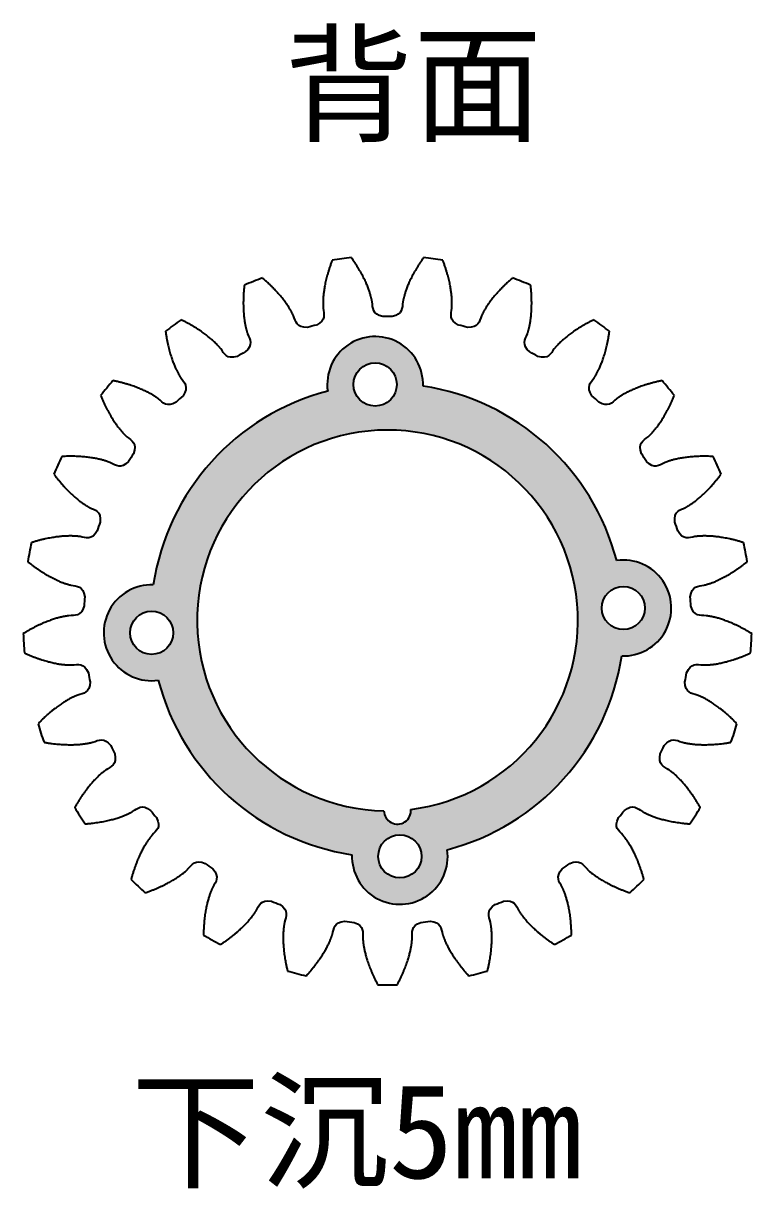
# Model space of a CAD drawing. Header units: millimetres. Extents: x -27 to 99, y -45 to 44.
# Drawn here: x 45.4 to 99.3, y -42.1 to 44.2 of the extents above; entities that cross this region are included whole.
import ezdxf

# ---------------------------------------------------------------- set-up
doc = ezdxf.new("R2010")
doc.units = ezdxf.units.MM

msp = doc.modelspace()

# ---------------------------------------------------------------- hatches: boundary and pattern name
h = msp.add_hatch(color=5)
h.dxf.hatch_style = 1
h.paths.add_polyline_path([(74.984, 17.352, 1.091493), (67.921, 16.981, 0.299776), (55, 2.632, 1.091493), (55.371, -4.431, 0.299776), (69.72, -17.352, 1.091493), (76.783, -16.981, 0.299776), (89.704, -2.632, 1.091493), (89.333, 4.431, 0.299776)])
h.paths.add_polyline_path([(74.086, -13.993, -1.036113), (72.09, -14.098, -28.182264)], flags=16)
h.paths.add_polyline_path([(91.428, 0.916, -1), (88.228, 0.916, -1)], flags=16)
h.paths.add_polyline_path([(69.836, 17.476, -1), (73.036, 17.476, -1)], flags=16)
h.paths.add_polyline_path([(74.868, -17.476, -1), (71.668, -17.476, -1)], flags=16)
h.paths.add_polyline_path([(56.476, -0.916, -1), (53.276, -0.916, -1)], flags=16)

# ---------------------------------------------------------------- linework, layer by layer
at = {"color": 7, "linetype": 'Continuous', "lineweight": 25}
for centre in [(71.436, 17.476), (89.828, 0.916), (54.876, -0.916), (73.268, -17.476)]:
    msp.add_circle(centre, 1.6, dxfattribs=at)
for centre, radius, start, end in [((72.352, 0), 27, 95.67486, 98.72514), ((72.352, 0), 27, 81.27486, 84.32514), ((72.352, 0), 27, 110.07486, 113.12514), ((72.352, 0), 27, 66.87486, 69.92514), ((72.352, 0), 22.5, 89.12368, 90.87632), ((72.352, 0), 27, 124.47486, 127.52514), ((72.352, 0), 22.5, 103.52368, 105.27632), ((72.352, 0), 22.5, 74.72368, 76.47632), ((72.352, 0), 27, 52.47486, 55.52514), ((71.436, 17.476), 3.55, 357.99033, 188.00967), ((72.352, 0), 22.5, 117.92368, 119.67632), ((72.352, 0), 22.5, 60.32368, 62.07632), ((72.352, 0), 27, 138.87486, 141.92514), ((72.352, 0), 17.55, 14.62507, 81.37493), ((72.352, 0), 27, 38.07486, 41.12514), ((72.352, 0), 17.55, 104.62507, 171.37493), ((72.352, 0), 22.5, 132.32368, 134.07632), ((72.352, 0), 22.5, 45.92368, 47.67632), ((72.352, 0), 14.1, 277.06438, 268.93562), ((72.352, 0), 27, 153.27486, 156.32514), ((72.352, 0), 22.5, 146.72368, 148.47632), ((72.352, 0), 22.5, 31.52368, 33.27632), ((72.352, 0), 27, 23.67486, 26.72514), ((72.352, 0), 22.5, 161.12368, 162.87632), ((72.352, 0), 22.5, 17.12368, 18.87632), ((72.352, 0), 27, 167.67486, 170.72514), ((72.352, 0), 27, 9.27486, 12.32514), ((89.828, 0.916), 3.55, 267.99033, 98.00967), ((54.876, -0.916), 3.55, 87.99033, 278.00967), ((72.352, 0), 22.5, 175.52368, 177.27632), ((72.352, 0), 22.5, 2.72368, 4.47632), ((72.352, 0), 27, 182.07486, 185.12514), ((72.352, 0), 27, 354.87486, 357.92514), ((72.352, 0), 17.55, 284.62507, 351.37493), ((72.352, 0), 22.5, 189.92368, 191.67632), ((72.352, 0), 22.5, 348.32368, 350.07632), ((72.352, 0), 17.55, 194.62507, 261.37493), ((72.352, 0), 27, 196.47486, 199.52514), ((72.352, 0), 27, 340.47486, 343.52514), ((72.352, 0), 22.5, 204.32368, 206.07632), ((72.352, 0), 22.5, 333.92368, 335.67632), ((72.352, 0), 27, 210.87486, 213.92514), ((72.352, 0), 22.5, 218.72368, 220.47632), ((73.09, -14.081), 1, 180.96781, 5.03219), ((72.352, 0), 22.5, 319.52368, 321.27632), ((72.352, 0), 27, 326.07486, 329.12514), ((73.268, -17.476), 3.55, 177.99033, 8.00967), ((72.352, 0), 22.5, 233.12368, 234.87632), ((72.352, 0), 22.5, 305.12368, 306.87632), ((72.352, 0), 27, 225.27486, 228.32514), ((72.352, 0), 27, 311.67486, 314.72514), ((72.352, 0), 22.5, 247.52368, 249.27632), ((72.352, 0), 22.5, 290.72368, 292.47632), ((72.352, 0), 22.5, 261.92368, 263.67632), ((72.352, 0), 22.5, 276.32368, 278.07632), ((72.352, 0), 27, 239.67486, 242.72514), ((72.352, 0), 27, 297.27486, 300.32514), ((72.352, 0), 27, 254.07486, 257.12514), ((72.352, 0), 27, 282.87486, 285.92514), ((72.352, 0), 27, 268.47486, 271.52514)]:
    msp.add_arc(centre, radius, start, end, dxfattribs=at)
for points, knots in [([(72.008, 22.497), (71.205, 22.67), (71.281, 23.155), (71.204, 23.636), (71.193, 23.696), (71.179, 23.765), (71.162, 23.843), (71.14, 23.93), (71.115, 24.025), (71.086, 24.129), (71.051, 24.242), (71.011, 24.362), (70.966, 24.491), (70.915, 24.627), (70.858, 24.771), (70.794, 24.923), (70.723, 25.082), (70.646, 25.248), (70.56, 25.42), (70.467, 25.6), (70.366, 25.785), (70.257, 25.977), (70.139, 26.175), (70.012, 26.378), (69.876, 26.587), (69.765, 26.75), (69.699, 26.844), (69.682, 26.868)], [0, 0, 0, 0, 0.1307412, 0.1357448, 0.1416581, 0.1484812, 0.156214, 0.1648565, 0.1744088, 0.1848709, 0.1962427, 0.2085242, 0.2217154, 0.2358164, 0.2508272, 0.2667477, 0.2835779, 0.3013179, 0.3199676, 0.3395271, 0.3599963, 0.3813752, 0.4036639, 0.4268623, 0.4509705, 0.4759884, 0.4843104, 0.4843104, 0.4843104, 0.4843104]), ([(75.022, 26.868), (75.005, 26.844), (74.939, 26.75), (74.828, 26.587), (74.692, 26.378), (74.565, 26.175), (74.447, 25.977), (74.338, 25.785), (74.237, 25.6), (74.144, 25.42), (74.058, 25.248), (73.981, 25.082), (73.91, 24.923), (73.846, 24.771), (73.789, 24.627), (73.738, 24.491), (73.693, 24.362), (73.653, 24.242), (73.618, 24.129), (73.589, 24.025), (73.564, 23.93), (73.542, 23.843), (73.525, 23.765), (73.511, 23.696), (73.5, 23.636), (73.423, 23.155), (73.499, 22.67), (72.696, 22.497)], [0.5156896, 0.5156896, 0.5156896, 0.5156896, 0.5240116, 0.5490295, 0.5731377, 0.5963361, 0.6186248, 0.6400037, 0.6604729, 0.6800324, 0.6986821, 0.7164221, 0.7332523, 0.7491728, 0.7641836, 0.7782846, 0.7914758, 0.8037573, 0.8151291, 0.8255912, 0.8351435, 0.843786, 0.8515188, 0.8583419, 0.8642552, 0.8692588, 1, 1, 1, 1]), ([(68.256, 26.688), (68.246, 26.661), (68.206, 26.553), (68.138, 26.367), (68.058, 26.131), (67.986, 25.903), (67.921, 25.682), (67.863, 25.469), (67.811, 25.264), (67.766, 25.067), (67.726, 24.879), (67.692, 24.699), (67.663, 24.527), (67.639, 24.365), (67.619, 24.211), (67.604, 24.066), (67.592, 23.93), (67.583, 23.804), (67.578, 23.686), (67.575, 23.578), (67.574, 23.48), (67.575, 23.39), (67.578, 23.31), (67.582, 23.24), (67.586, 23.179), (67.631, 22.693), (67.825, 22.243), (67.09, 21.876)], [0.5156896, 0.5156896, 0.5156896, 0.5156896, 0.5240116, 0.5490295, 0.5731377, 0.5963361, 0.6186248, 0.6400037, 0.6604729, 0.6800324, 0.6986821, 0.7164221, 0.7332523, 0.7491728, 0.7641836, 0.7782846, 0.7914758, 0.8037573, 0.8151291, 0.8255912, 0.8351435, 0.843786, 0.8515188, 0.8583419, 0.8642552, 0.8692588, 1, 1, 1, 1]), ([(77.614, 21.876), (76.879, 22.243), (77.073, 22.693), (77.118, 23.179), (77.122, 23.24), (77.126, 23.31), (77.129, 23.39), (77.13, 23.48), (77.129, 23.578), (77.126, 23.686), (77.121, 23.804), (77.112, 23.93), (77.1, 24.066), (77.085, 24.211), (77.065, 24.365), (77.041, 24.527), (77.012, 24.699), (76.978, 24.879), (76.938, 25.067), (76.893, 25.264), (76.841, 25.469), (76.783, 25.682), (76.718, 25.903), (76.646, 26.131), (76.566, 26.367), (76.498, 26.553), (76.458, 26.661), (76.448, 26.688)], [0, 0, 0, 0, 0.1307412, 0.1357448, 0.1416581, 0.1484812, 0.156214, 0.1648565, 0.1744088, 0.1848709, 0.1962427, 0.2085242, 0.2217154, 0.2358164, 0.2508272, 0.2667477, 0.2835779, 0.3013179, 0.3199676, 0.3395271, 0.3599963, 0.3813752, 0.4036639, 0.4268623, 0.4509705, 0.4759884, 0.4843104, 0.4843104, 0.4843104, 0.4843104]), ([(66.424, 21.705), (65.604, 21.673), (65.556, 22.161), (65.362, 22.608), (65.336, 22.663), (65.306, 22.727), (65.269, 22.798), (65.227, 22.877), (65.179, 22.963), (65.125, 23.056), (65.063, 23.156), (64.995, 23.263), (64.919, 23.377), (64.836, 23.496), (64.744, 23.621), (64.645, 23.752), (64.537, 23.889), (64.42, 24.03), (64.295, 24.176), (64.16, 24.327), (64.016, 24.482), (63.862, 24.64), (63.699, 24.802), (63.526, 24.968), (63.342, 25.136), (63.193, 25.266), (63.106, 25.341), (63.084, 25.36)], [0, 0, 0, 0, 0.1307412, 0.1357448, 0.1416581, 0.1484812, 0.156214, 0.1648565, 0.1744088, 0.1848709, 0.1962427, 0.2085242, 0.2217154, 0.2358164, 0.2508272, 0.2667477, 0.2835779, 0.3013179, 0.3199676, 0.3395271, 0.3599963, 0.3813752, 0.4036639, 0.4268623, 0.4509705, 0.4759884, 0.4843104, 0.4843104, 0.4843104, 0.4843104]), ([(81.62, 25.36), (81.598, 25.341), (81.511, 25.266), (81.362, 25.136), (81.178, 24.968), (81.005, 24.802), (80.842, 24.64), (80.688, 24.482), (80.544, 24.327), (80.409, 24.176), (80.284, 24.03), (80.167, 23.889), (80.059, 23.752), (79.96, 23.621), (79.868, 23.496), (79.785, 23.377), (79.709, 23.263), (79.641, 23.156), (79.579, 23.056), (79.525, 22.963), (79.477, 22.877), (79.435, 22.798), (79.398, 22.727), (79.368, 22.663), (79.342, 22.608), (79.148, 22.161), (79.101, 21.673), (78.28, 21.705)], [0.5156896, 0.5156896, 0.5156896, 0.5156896, 0.5240116, 0.5490295, 0.5731377, 0.5963361, 0.6186248, 0.6400037, 0.6604729, 0.6800324, 0.6986821, 0.7164221, 0.7332523, 0.7491728, 0.7641836, 0.7782846, 0.7914758, 0.8037573, 0.8151291, 0.8255912, 0.8351435, 0.843786, 0.8515188, 0.8583419, 0.8642552, 0.8692588, 1, 1, 1, 1]), ([(61.748, 24.831), (61.745, 24.802), (61.732, 24.688), (61.714, 24.491), (61.695, 24.243), (61.681, 24.003), (61.673, 23.773), (61.67, 23.553), (61.671, 23.341), (61.676, 23.139), (61.684, 22.947), (61.696, 22.764), (61.711, 22.591), (61.728, 22.427), (61.747, 22.273), (61.768, 22.129), (61.79, 21.995), (61.814, 21.87), (61.837, 21.755), (61.861, 21.649), (61.885, 21.554), (61.909, 21.468), (61.931, 21.391), (61.952, 21.324), (61.972, 21.266), (62.136, 20.806), (62.435, 20.418), (61.815, 19.88)], [0.5156896, 0.5156896, 0.5156896, 0.5156896, 0.5240116, 0.5490295, 0.5731377, 0.5963361, 0.6186248, 0.6400037, 0.6604729, 0.6800324, 0.6986821, 0.7164221, 0.7332523, 0.7491728, 0.7641836, 0.7782846, 0.7914758, 0.8037573, 0.8151291, 0.8255912, 0.8351435, 0.843786, 0.8515188, 0.8583419, 0.8642552, 0.8692588, 1, 1, 1, 1]), ([(82.889, 19.88), (82.269, 20.418), (82.568, 20.806), (82.732, 21.266), (82.752, 21.324), (82.773, 21.391), (82.795, 21.468), (82.819, 21.554), (82.843, 21.649), (82.867, 21.755), (82.89, 21.87), (82.914, 21.995), (82.936, 22.129), (82.957, 22.273), (82.976, 22.427), (82.993, 22.591), (83.008, 22.764), (83.02, 22.947), (83.028, 23.139), (83.033, 23.341), (83.034, 23.553), (83.031, 23.773), (83.023, 24.003), (83.009, 24.243), (82.991, 24.491), (82.972, 24.688), (82.959, 24.802), (82.956, 24.831)], [0, 0, 0, 0, 0.1307412, 0.1357448, 0.1416581, 0.1484812, 0.156214, 0.1648565, 0.1744088, 0.1848709, 0.1962427, 0.2085242, 0.2217154, 0.2358164, 0.2508272, 0.2667477, 0.2835779, 0.3013179, 0.3199676, 0.3395271, 0.3599963, 0.3813752, 0.4036639, 0.4268623, 0.4509705, 0.4759884, 0.4843104, 0.4843104, 0.4843104, 0.4843104]), ([(61.212, 19.549), (60.426, 19.314), (60.259, 19.774), (59.959, 20.159), (59.92, 20.207), (59.875, 20.261), (59.822, 20.321), (59.762, 20.386), (59.694, 20.458), (59.618, 20.535), (59.533, 20.616), (59.441, 20.703), (59.339, 20.794), (59.229, 20.889), (59.109, 20.987), (58.98, 21.089), (58.842, 21.195), (58.694, 21.303), (58.536, 21.413), (58.368, 21.525), (58.19, 21.639), (58.001, 21.755), (57.803, 21.871), (57.594, 21.988), (57.374, 22.105), (57.198, 22.195), (57.095, 22.246), (57.069, 22.258)], [0, 0, 0, 0, 0.1307412, 0.1357448, 0.1416581, 0.1484812, 0.156214, 0.1648565, 0.1744088, 0.1848709, 0.1962427, 0.2085242, 0.2217154, 0.2358164, 0.2508272, 0.2667477, 0.2835779, 0.3013179, 0.3199676, 0.3395271, 0.3599963, 0.3813752, 0.4036639, 0.4268623, 0.4509705, 0.4759884, 0.4843104, 0.4843104, 0.4843104, 0.4843104]), ([(87.635, 22.258), (87.609, 22.246), (87.506, 22.195), (87.33, 22.105), (87.11, 21.988), (86.901, 21.871), (86.703, 21.755), (86.514, 21.639), (86.336, 21.525), (86.168, 21.413), (86.01, 21.303), (85.862, 21.195), (85.724, 21.089), (85.595, 20.987), (85.475, 20.889), (85.365, 20.794), (85.263, 20.703), (85.171, 20.616), (85.086, 20.535), (85.01, 20.458), (84.942, 20.386), (84.882, 20.321), (84.829, 20.261), (84.784, 20.207), (84.745, 20.159), (84.445, 19.774), (84.278, 19.314), (83.492, 19.549)], [0.5156896, 0.5156896, 0.5156896, 0.5156896, 0.5240116, 0.5490295, 0.5731377, 0.5963361, 0.6186248, 0.6400037, 0.6604729, 0.6800324, 0.6986821, 0.7164221, 0.7332523, 0.7491728, 0.7641836, 0.7782846, 0.7914758, 0.8037573, 0.8151291, 0.8255912, 0.8351435, 0.843786, 0.8515188, 0.8583419, 0.8642552, 0.8692588, 1, 1, 1, 1]), ([(55.906, 21.413), (55.91, 21.385), (55.926, 21.271), (55.957, 21.076), (56.001, 20.831), (56.047, 20.596), (56.097, 20.371), (56.148, 20.156), (56.202, 19.951), (56.257, 19.757), (56.313, 19.573), (56.37, 19.399), (56.427, 19.234), (56.484, 19.08), (56.541, 18.936), (56.597, 18.802), (56.652, 18.677), (56.706, 18.562), (56.758, 18.456), (56.807, 18.36), (56.854, 18.274), (56.898, 18.196), (56.939, 18.127), (56.976, 18.067), (57.009, 18.016), (57.282, 17.612), (57.669, 17.311), (57.202, 16.635)], [0.5156896, 0.5156896, 0.5156896, 0.5156896, 0.5240116, 0.5490295, 0.5731377, 0.5963361, 0.6186248, 0.6400037, 0.6604729, 0.6800324, 0.6986821, 0.7164221, 0.7332523, 0.7491728, 0.7641836, 0.7782846, 0.7914758, 0.8037573, 0.8151291, 0.8255912, 0.8351435, 0.843786, 0.8515188, 0.8583419, 0.8642552, 0.8692588, 1, 1, 1, 1]), ([(87.502, 16.635), (87.035, 17.311), (87.422, 17.612), (87.695, 18.016), (87.728, 18.067), (87.765, 18.127), (87.806, 18.196), (87.85, 18.274), (87.897, 18.36), (87.946, 18.456), (87.998, 18.562), (88.052, 18.677), (88.107, 18.802), (88.163, 18.936), (88.22, 19.08), (88.277, 19.234), (88.334, 19.399), (88.391, 19.573), (88.447, 19.757), (88.502, 19.951), (88.556, 20.156), (88.607, 20.371), (88.657, 20.596), (88.703, 20.831), (88.747, 21.076), (88.778, 21.271), (88.794, 21.385), (88.798, 21.413)], [0, 0, 0, 0, 0.1307412, 0.1357448, 0.1416581, 0.1484812, 0.156214, 0.1648565, 0.1744088, 0.1848709, 0.1962427, 0.2085242, 0.2217154, 0.2358164, 0.2508272, 0.2667477, 0.2835779, 0.3013179, 0.3199676, 0.3395271, 0.3599963, 0.3813752, 0.4036639, 0.4268623, 0.4509705, 0.4759884, 0.4843104, 0.4843104, 0.4843104, 0.4843104]), ([(56.701, 16.164), (55.997, 15.741), (55.721, 16.146), (55.335, 16.444), (55.286, 16.48), (55.228, 16.521), (55.162, 16.566), (55.088, 16.615), (55.004, 16.667), (54.911, 16.723), (54.809, 16.781), (54.698, 16.841), (54.577, 16.904), (54.446, 16.969), (54.306, 17.034), (54.155, 17.101), (53.995, 17.169), (53.825, 17.237), (53.645, 17.304), (53.454, 17.371), (53.253, 17.437), (53.042, 17.502), (52.821, 17.566), (52.589, 17.627), (52.347, 17.686), (52.154, 17.729), (52.042, 17.752), (52.014, 17.758)], [0, 0, 0, 0, 0.1307412, 0.1357448, 0.1416581, 0.1484812, 0.156214, 0.1648565, 0.1744088, 0.1848709, 0.1962427, 0.2085242, 0.2217154, 0.2358164, 0.2508272, 0.2667477, 0.2835779, 0.3013179, 0.3199676, 0.3395271, 0.3599963, 0.3813752, 0.4036639, 0.4268623, 0.4509705, 0.4759884, 0.4843104, 0.4843104, 0.4843104, 0.4843104]), ([(92.69, 17.758), (92.662, 17.752), (92.55, 17.729), (92.357, 17.686), (92.115, 17.627), (91.883, 17.566), (91.662, 17.502), (91.451, 17.437), (91.25, 17.371), (91.059, 17.304), (90.879, 17.237), (90.709, 17.169), (90.549, 17.101), (90.398, 17.034), (90.258, 16.969), (90.127, 16.904), (90.006, 16.841), (89.895, 16.781), (89.793, 16.723), (89.7, 16.667), (89.616, 16.615), (89.542, 16.566), (89.476, 16.521), (89.418, 16.48), (89.369, 16.444), (88.983, 16.146), (88.707, 15.741), (88.003, 16.164)], [0.5156896, 0.5156896, 0.5156896, 0.5156896, 0.5240116, 0.5490295, 0.5731377, 0.5963361, 0.6186248, 0.6400037, 0.6604729, 0.6800324, 0.6986821, 0.7164221, 0.7332523, 0.7491728, 0.7641836, 0.7782846, 0.7914758, 0.8037573, 0.8151291, 0.8255912, 0.8351435, 0.843786, 0.8515188, 0.8583419, 0.8642552, 0.8692588, 1, 1, 1, 1]), ([(51.097, 16.651), (51.108, 16.624), (51.152, 16.518), (51.231, 16.337), (51.334, 16.11), (51.438, 15.894), (51.541, 15.688), (51.645, 15.493), (51.747, 15.308), (51.849, 15.134), (51.949, 14.969), (52.048, 14.815), (52.144, 14.67), (52.238, 14.535), (52.329, 14.409), (52.416, 14.293), (52.501, 14.186), (52.581, 14.088), (52.658, 13.998), (52.729, 13.918), (52.796, 13.845), (52.858, 13.781), (52.915, 13.725), (52.966, 13.676), (53.011, 13.634), (53.376, 13.311), (53.825, 13.115), (53.541, 12.345)], [0.5156896, 0.5156896, 0.5156896, 0.5156896, 0.5240116, 0.5490295, 0.5731377, 0.5963361, 0.6186248, 0.6400037, 0.6604729, 0.6800324, 0.6986821, 0.7164221, 0.7332523, 0.7491728, 0.7641836, 0.7782846, 0.7914758, 0.8037573, 0.8151291, 0.8255912, 0.8351435, 0.843786, 0.8515188, 0.8583419, 0.8642552, 0.8692588, 1, 1, 1, 1]), ([(91.163, 12.345), (90.879, 13.115), (91.328, 13.311), (91.693, 13.634), (91.738, 13.676), (91.789, 13.725), (91.846, 13.781), (91.908, 13.845), (91.975, 13.918), (92.046, 13.998), (92.123, 14.088), (92.203, 14.186), (92.288, 14.293), (92.375, 14.409), (92.466, 14.535), (92.56, 14.67), (92.656, 14.815), (92.755, 14.969), (92.855, 15.134), (92.957, 15.308), (93.059, 15.493), (93.163, 15.688), (93.266, 15.894), (93.37, 16.11), (93.473, 16.337), (93.552, 16.518), (93.596, 16.624), (93.607, 16.651)], [0, 0, 0, 0, 0.1307412, 0.1357448, 0.1416581, 0.1484812, 0.156214, 0.1648565, 0.1744088, 0.1848709, 0.1962427, 0.2085242, 0.2217154, 0.2358164, 0.2508272, 0.2667477, 0.2835779, 0.3013179, 0.3199676, 0.3395271, 0.3599963, 0.3813752, 0.4036639, 0.4268623, 0.4509705, 0.4759884, 0.4843104, 0.4843104, 0.4843104, 0.4843104]), ([(53.172, 11.764), (52.597, 11.179), (52.228, 11.503), (51.78, 11.695), (51.723, 11.718), (51.658, 11.744), (51.583, 11.771), (51.498, 11.799), (51.404, 11.829), (51.3, 11.86), (51.187, 11.891), (51.064, 11.922), (50.931, 11.953), (50.789, 11.983), (50.636, 12.011), (50.474, 12.039), (50.302, 12.064), (50.12, 12.088), (49.929, 12.108), (49.728, 12.126), (49.517, 12.14), (49.296, 12.15), (49.066, 12.157), (48.826, 12.158), (48.577, 12.155), (48.38, 12.149), (48.265, 12.144), (48.236, 12.142)], [0, 0, 0, 0, 0.1307412, 0.1357448, 0.1416581, 0.1484812, 0.156214, 0.1648565, 0.1744088, 0.1848709, 0.1962427, 0.2085242, 0.2217154, 0.2358164, 0.2508272, 0.2667477, 0.2835779, 0.3013179, 0.3199676, 0.3395271, 0.3599963, 0.3813752, 0.4036639, 0.4268623, 0.4509705, 0.4759884, 0.4843104, 0.4843104, 0.4843104, 0.4843104]), ([(96.468, 12.142), (96.439, 12.144), (96.324, 12.149), (96.127, 12.155), (95.878, 12.158), (95.638, 12.157), (95.408, 12.15), (95.187, 12.14), (94.976, 12.126), (94.775, 12.108), (94.584, 12.088), (94.402, 12.064), (94.23, 12.039), (94.068, 12.011), (93.915, 11.983), (93.773, 11.953), (93.64, 11.922), (93.517, 11.891), (93.404, 11.86), (93.3, 11.829), (93.206, 11.799), (93.121, 11.771), (93.046, 11.744), (92.981, 11.718), (92.924, 11.695), (92.476, 11.503), (92.107, 11.179), (91.532, 11.764)], [0.5156896, 0.5156896, 0.5156896, 0.5156896, 0.5240116, 0.5490295, 0.5731377, 0.5963361, 0.6186248, 0.6400037, 0.6604729, 0.6800324, 0.6986821, 0.7164221, 0.7332523, 0.7491728, 0.7641836, 0.7782846, 0.7914758, 0.8037573, 0.8151291, 0.8255912, 0.8351435, 0.843786, 0.8515188, 0.8583419, 0.8642552, 0.8692588, 1, 1, 1, 1]), ([(47.624, 10.842), (47.642, 10.819), (47.711, 10.727), (47.832, 10.571), (47.988, 10.377), (48.142, 10.193), (48.294, 10.02), (48.442, 9.857), (48.588, 9.703), (48.73, 9.559), (48.867, 9.425), (49.001, 9.3), (49.131, 9.183), (49.255, 9.076), (49.374, 8.977), (49.488, 8.886), (49.597, 8.803), (49.699, 8.728), (49.795, 8.661), (49.885, 8.601), (49.968, 8.547), (50.044, 8.5), (50.112, 8.46), (50.174, 8.425), (50.228, 8.396), (50.662, 8.174), (51.146, 8.096), (51.062, 7.279)], [0.5156896, 0.5156896, 0.5156896, 0.5156896, 0.5240116, 0.5490295, 0.5731377, 0.5963361, 0.6186248, 0.6400037, 0.6604729, 0.6800324, 0.6986821, 0.7164221, 0.7332523, 0.7491728, 0.7641836, 0.7782846, 0.7914758, 0.8037573, 0.8151291, 0.8255912, 0.8351435, 0.843786, 0.8515188, 0.8583419, 0.8642552, 0.8692588, 1, 1, 1, 1]), ([(93.642, 7.279), (93.558, 8.096), (94.042, 8.174), (94.476, 8.396), (94.53, 8.425), (94.592, 8.46), (94.66, 8.5), (94.736, 8.547), (94.819, 8.601), (94.909, 8.661), (95.005, 8.728), (95.107, 8.803), (95.216, 8.886), (95.33, 8.977), (95.449, 9.076), (95.573, 9.183), (95.703, 9.3), (95.837, 9.425), (95.975, 9.559), (96.116, 9.703), (96.262, 9.857), (96.41, 10.02), (96.562, 10.193), (96.716, 10.377), (96.872, 10.571), (96.993, 10.727), (97.062, 10.819), (97.08, 10.842)], [0, 0, 0, 0, 0.1307412, 0.1357448, 0.1416581, 0.1484812, 0.156214, 0.1648565, 0.1744088, 0.1848709, 0.1962427, 0.2085242, 0.2217154, 0.2358164, 0.2508272, 0.2667477, 0.2835779, 0.3013179, 0.3199676, 0.3395271, 0.3599963, 0.3813752, 0.4036639, 0.4268623, 0.4509705, 0.4759884, 0.4843104, 0.4843104, 0.4843104, 0.4843104]), ([(50.849, 6.625), (50.437, 5.915), (50, 6.137), (49.518, 6.212), (49.457, 6.22), (49.387, 6.228), (49.308, 6.236), (49.219, 6.243), (49.12, 6.248), (49.012, 6.252), (48.895, 6.254), (48.768, 6.253), (48.632, 6.25), (48.486, 6.243), (48.331, 6.234), (48.168, 6.22), (47.995, 6.202), (47.813, 6.179), (47.622, 6.151), (47.423, 6.118), (47.215, 6.08), (46.999, 6.035), (46.774, 5.984), (46.542, 5.926), (46.301, 5.861), (46.111, 5.805), (46.002, 5.772), (45.974, 5.763)], [0, 0, 0, 0, 0.1307412, 0.1357448, 0.1416581, 0.1484812, 0.156214, 0.1648565, 0.1744088, 0.1848709, 0.1962427, 0.2085242, 0.2217154, 0.2358164, 0.2508272, 0.2667477, 0.2835779, 0.3013179, 0.3199676, 0.3395271, 0.3599963, 0.3813752, 0.4036639, 0.4268623, 0.4509705, 0.4759884, 0.4843104, 0.4843104, 0.4843104, 0.4843104]), ([(98.73, 5.763), (98.702, 5.772), (98.593, 5.805), (98.403, 5.861), (98.162, 5.926), (97.93, 5.984), (97.705, 6.035), (97.489, 6.08), (97.281, 6.118), (97.082, 6.151), (96.891, 6.179), (96.709, 6.202), (96.536, 6.22), (96.373, 6.234), (96.218, 6.243), (96.072, 6.25), (95.936, 6.253), (95.809, 6.254), (95.692, 6.252), (95.584, 6.248), (95.485, 6.243), (95.396, 6.236), (95.317, 6.228), (95.247, 6.22), (95.186, 6.212), (94.704, 6.137), (94.267, 5.915), (93.855, 6.625)], [0.5156896, 0.5156896, 0.5156896, 0.5156896, 0.5240116, 0.5490295, 0.5731377, 0.5963361, 0.6186248, 0.6400037, 0.6604729, 0.6800324, 0.6986821, 0.7164221, 0.7332523, 0.7491728, 0.7641836, 0.7782846, 0.7914758, 0.8037573, 0.8151291, 0.8255912, 0.8351435, 0.843786, 0.8515188, 0.8583419, 0.8642552, 0.8692588, 1, 1, 1, 1]), ([(45.705, 4.352), (45.727, 4.334), (45.817, 4.262), (45.973, 4.141), (46.173, 3.992), (46.368, 3.852), (46.558, 3.722), (46.742, 3.601), (46.921, 3.488), (47.094, 3.384), (47.261, 3.288), (47.422, 3.2), (47.576, 3.12), (47.724, 3.047), (47.864, 2.981), (47.997, 2.921), (48.122, 2.868), (48.24, 2.821), (48.35, 2.779), (48.452, 2.743), (48.545, 2.712), (48.631, 2.685), (48.707, 2.663), (48.775, 2.645), (48.835, 2.63), (49.31, 2.523), (49.799, 2.568), (49.921, 1.756)], [0.5156896, 0.5156896, 0.5156896, 0.5156896, 0.5240116, 0.5490295, 0.5731377, 0.5963361, 0.6186248, 0.6400037, 0.6604729, 0.6800324, 0.6986821, 0.7164221, 0.7332523, 0.7491728, 0.7641836, 0.7782846, 0.7914758, 0.8037573, 0.8151291, 0.8255912, 0.8351435, 0.843786, 0.8515188, 0.8583419, 0.8642552, 0.8692588, 1, 1, 1, 1]), ([(94.783, 1.756), (94.905, 2.568), (95.394, 2.523), (95.869, 2.63), (95.929, 2.645), (95.997, 2.663), (96.073, 2.685), (96.159, 2.712), (96.252, 2.743), (96.354, 2.779), (96.464, 2.821), (96.582, 2.868), (96.707, 2.921), (96.84, 2.981), (96.98, 3.047), (97.128, 3.12), (97.282, 3.2), (97.443, 3.288), (97.61, 3.384), (97.783, 3.488), (97.962, 3.601), (98.146, 3.722), (98.336, 3.852), (98.531, 3.992), (98.731, 4.141), (98.887, 4.262), (98.977, 4.334), (98.999, 4.352)], [0, 0, 0, 0, 0.1307412, 0.1357448, 0.1416581, 0.1484812, 0.156214, 0.1648565, 0.1744088, 0.1848709, 0.1962427, 0.2085242, 0.2217154, 0.2358164, 0.2508272, 0.2667477, 0.2835779, 0.3013179, 0.3199676, 0.3395271, 0.3599963, 0.3813752, 0.4036639, 0.4268623, 0.4509705, 0.4759884, 0.4843104, 0.4843104, 0.4843104, 0.4843104]), ([(49.877, 1.069), (49.655, 0.279), (49.176, 0.385), (48.69, 0.338), (48.63, 0.331), (48.56, 0.321), (48.481, 0.309), (48.393, 0.293), (48.296, 0.274), (48.191, 0.251), (48.077, 0.224), (47.954, 0.192), (47.823, 0.155), (47.683, 0.112), (47.536, 0.064), (47.381, 0.01), (47.218, -0.051), (47.047, -0.118), (46.869, -0.192), (46.684, -0.273), (46.493, -0.363), (46.294, -0.46), (46.09, -0.565), (45.879, -0.679), (45.662, -0.802), (45.492, -0.903), (45.394, -0.963), (45.37, -0.978)], [0, 0, 0, 0, 0.1307412, 0.1357448, 0.1416581, 0.1484812, 0.156214, 0.1648565, 0.1744088, 0.1848709, 0.1962427, 0.2085242, 0.2217154, 0.2358164, 0.2508272, 0.2667477, 0.2835779, 0.3013179, 0.3199676, 0.3395271, 0.3599963, 0.3813752, 0.4036639, 0.4268623, 0.4509705, 0.4759884, 0.4843104, 0.4843104, 0.4843104, 0.4843104]), ([(99.334, -0.978), (99.31, -0.963), (99.212, -0.903), (99.042, -0.802), (98.825, -0.679), (98.614, -0.565), (98.41, -0.46), (98.211, -0.363), (98.02, -0.273), (97.835, -0.192), (97.657, -0.118), (97.486, -0.051), (97.323, 0.01), (97.168, 0.064), (97.021, 0.112), (96.881, 0.155), (96.75, 0.192), (96.627, 0.224), (96.513, 0.251), (96.408, 0.274), (96.311, 0.293), (96.223, 0.309), (96.144, 0.321), (96.074, 0.331), (96.014, 0.338), (95.528, 0.385), (95.049, 0.279), (94.827, 1.069)], [0.5156896, 0.5156896, 0.5156896, 0.5156896, 0.5240116, 0.5490295, 0.5731377, 0.5963361, 0.6186248, 0.6400037, 0.6604729, 0.6800324, 0.6986821, 0.7164221, 0.7332523, 0.7491728, 0.7641836, 0.7782846, 0.7914758, 0.8037573, 0.8151291, 0.8255912, 0.8351435, 0.843786, 0.8515188, 0.8583419, 0.8642552, 0.8692588, 1, 1, 1, 1]), ([(45.46, -2.412), (45.486, -2.424), (45.591, -2.471), (45.772, -2.55), (46.003, -2.644), (46.226, -2.731), (46.442, -2.81), (46.651, -2.881), (46.853, -2.946), (47.046, -3.003), (47.232, -3.055), (47.409, -3.1), (47.579, -3.14), (47.74, -3.174), (47.892, -3.203), (48.035, -3.228), (48.17, -3.248), (48.296, -3.264), (48.413, -3.277), (48.52, -3.287), (48.619, -3.294), (48.708, -3.298), (48.788, -3.301), (48.858, -3.302), (48.919, -3.301), (49.407, -3.287), (49.869, -3.122), (50.189, -3.878)], [0.5156896, 0.5156896, 0.5156896, 0.5156896, 0.5240116, 0.5490295, 0.5731377, 0.5963361, 0.6186248, 0.6400037, 0.6604729, 0.6800324, 0.6986821, 0.7164221, 0.7332523, 0.7491728, 0.7641836, 0.7782846, 0.7914758, 0.8037573, 0.8151291, 0.8255912, 0.8351435, 0.843786, 0.8515188, 0.8583419, 0.8642552, 0.8692588, 1, 1, 1, 1]), ([(94.515, -3.878), (94.835, -3.122), (95.297, -3.287), (95.785, -3.301), (95.846, -3.302), (95.916, -3.301), (95.996, -3.298), (96.085, -3.294), (96.184, -3.287), (96.291, -3.277), (96.408, -3.264), (96.534, -3.248), (96.669, -3.228), (96.812, -3.203), (96.964, -3.174), (97.125, -3.14), (97.295, -3.1), (97.472, -3.055), (97.658, -3.003), (97.851, -2.946), (98.053, -2.881), (98.262, -2.81), (98.478, -2.731), (98.701, -2.644), (98.932, -2.55), (99.113, -2.471), (99.218, -2.424), (99.244, -2.412)], [0, 0, 0, 0, 0.1307412, 0.1357448, 0.1416581, 0.1484812, 0.156214, 0.1648565, 0.1744088, 0.1848709, 0.1962427, 0.2085242, 0.2217154, 0.2358164, 0.2508272, 0.2667477, 0.2835779, 0.3013179, 0.3199676, 0.3395271, 0.3599963, 0.3813752, 0.4036639, 0.4268623, 0.4509705, 0.4759884, 0.4843104, 0.4843104, 0.4843104, 0.4843104]), ([(50.318, -4.554), (50.298, -5.374), (49.808, -5.391), (49.35, -5.557), (49.293, -5.579), (49.227, -5.606), (49.154, -5.637), (49.073, -5.674), (48.984, -5.717), (48.887, -5.765), (48.784, -5.82), (48.673, -5.882), (48.555, -5.95), (48.43, -6.026), (48.3, -6.109), (48.163, -6.201), (48.02, -6.3), (47.871, -6.407), (47.718, -6.523), (47.559, -6.648), (47.395, -6.782), (47.227, -6.926), (47.055, -7.079), (46.879, -7.241), (46.7, -7.414), (46.56, -7.554), (46.48, -7.636), (46.461, -7.657)], [0, 0, 0, 0, 0.1307412, 0.1357448, 0.1416581, 0.1484812, 0.156214, 0.1648565, 0.1744088, 0.1848709, 0.1962427, 0.2085242, 0.2217154, 0.2358164, 0.2508272, 0.2667477, 0.2835779, 0.3013179, 0.3199676, 0.3395271, 0.3599963, 0.3813752, 0.4036639, 0.4268623, 0.4509705, 0.4759884, 0.4843104, 0.4843104, 0.4843104, 0.4843104]), ([(98.244, -7.657), (98.224, -7.636), (98.144, -7.554), (98.004, -7.414), (97.825, -7.241), (97.649, -7.079), (97.477, -6.926), (97.309, -6.782), (97.145, -6.648), (96.986, -6.523), (96.833, -6.407), (96.684, -6.3), (96.541, -6.201), (96.404, -6.109), (96.274, -6.026), (96.149, -5.95), (96.031, -5.882), (95.92, -5.82), (95.817, -5.765), (95.72, -5.717), (95.631, -5.674), (95.55, -5.637), (95.477, -5.606), (95.411, -5.579), (95.354, -5.557), (94.896, -5.391), (94.406, -5.374), (94.386, -4.554)], [0.5156896, 0.5156896, 0.5156896, 0.5156896, 0.5240116, 0.5490295, 0.5731377, 0.5963361, 0.6186248, 0.6400037, 0.6604729, 0.6800324, 0.6986821, 0.7164221, 0.7332523, 0.7491728, 0.7641836, 0.7782846, 0.7914758, 0.8037573, 0.8151291, 0.8255912, 0.8351435, 0.843786, 0.8515188, 0.8583419, 0.8642552, 0.8692588, 1, 1, 1, 1]), ([(46.905, -9.024), (46.933, -9.029), (47.046, -9.049), (47.241, -9.08), (47.488, -9.114), (47.726, -9.142), (47.955, -9.165), (48.175, -9.182), (48.386, -9.195), (48.588, -9.202), (48.781, -9.206), (48.964, -9.206), (49.138, -9.202), (49.302, -9.195), (49.457, -9.185), (49.602, -9.174), (49.738, -9.16), (49.864, -9.144), (49.98, -9.128), (50.087, -9.11), (50.184, -9.093), (50.271, -9.075), (50.349, -9.057), (50.417, -9.04), (50.476, -9.025), (50.945, -8.89), (51.351, -8.615), (51.849, -9.268)], [0.5156896, 0.5156896, 0.5156896, 0.5156896, 0.5240116, 0.5490295, 0.5731377, 0.5963361, 0.6186248, 0.6400037, 0.6604729, 0.6800324, 0.6986821, 0.7164221, 0.7332523, 0.7491728, 0.7641836, 0.7782846, 0.7914758, 0.8037573, 0.8151291, 0.8255912, 0.8351435, 0.843786, 0.8515188, 0.8583419, 0.8642552, 0.8692588, 1, 1, 1, 1]), ([(92.855, -9.268), (93.353, -8.615), (93.759, -8.89), (94.228, -9.025), (94.287, -9.04), (94.355, -9.057), (94.433, -9.075), (94.52, -9.093), (94.617, -9.11), (94.724, -9.128), (94.84, -9.144), (94.966, -9.16), (95.102, -9.174), (95.247, -9.185), (95.402, -9.195), (95.566, -9.202), (95.74, -9.206), (95.923, -9.206), (96.116, -9.202), (96.318, -9.195), (96.529, -9.182), (96.749, -9.165), (96.978, -9.142), (97.216, -9.114), (97.463, -9.08), (97.658, -9.049), (97.771, -9.029), (97.799, -9.024)], [0, 0, 0, 0, 0.1307412, 0.1357448, 0.1416581, 0.1484812, 0.156214, 0.1648565, 0.1744088, 0.1848709, 0.1962427, 0.2085242, 0.2217154, 0.2358164, 0.2508272, 0.2667477, 0.2835779, 0.3013179, 0.3199676, 0.3395271, 0.3599963, 0.3813752, 0.4036639, 0.4268623, 0.4509705, 0.4759884, 0.4843104, 0.4843104, 0.4843104, 0.4843104]), ([(52.142, -9.89), (52.328, -10.69), (51.857, -10.828), (51.454, -11.103), (51.405, -11.138), (51.348, -11.18), (51.285, -11.229), (51.215, -11.285), (51.14, -11.349), (51.058, -11.42), (50.971, -11.499), (50.879, -11.586), (50.782, -11.682), (50.681, -11.786), (50.575, -11.899), (50.465, -12.021), (50.351, -12.153), (50.234, -12.294), (50.114, -12.445), (49.991, -12.605), (49.866, -12.776), (49.739, -12.956), (49.61, -13.147), (49.481, -13.349), (49.35, -13.561), (49.249, -13.731), (49.192, -13.831), (49.178, -13.855)], [0, 0, 0, 0, 0.1307412, 0.1357448, 0.1416581, 0.1484812, 0.156214, 0.1648565, 0.1744088, 0.1848709, 0.1962427, 0.2085242, 0.2217154, 0.2358164, 0.2508272, 0.2667477, 0.2835779, 0.3013179, 0.3199676, 0.3395271, 0.3599963, 0.3813752, 0.4036639, 0.4268623, 0.4509705, 0.4759884, 0.4843104, 0.4843104, 0.4843104, 0.4843104]), ([(95.526, -13.855), (95.512, -13.831), (95.455, -13.731), (95.354, -13.561), (95.223, -13.349), (95.094, -13.147), (94.965, -12.956), (94.838, -12.776), (94.713, -12.605), (94.59, -12.445), (94.47, -12.294), (94.353, -12.153), (94.239, -12.021), (94.129, -11.899), (94.023, -11.786), (93.922, -11.682), (93.825, -11.586), (93.733, -11.499), (93.646, -11.42), (93.564, -11.349), (93.489, -11.285), (93.419, -11.229), (93.356, -11.18), (93.299, -11.138), (93.25, -11.103), (92.847, -10.828), (92.376, -10.69), (92.562, -9.89)], [0.5156896, 0.5156896, 0.5156896, 0.5156896, 0.5240116, 0.5490295, 0.5731377, 0.5963361, 0.6186248, 0.6400037, 0.6604729, 0.6800324, 0.6986821, 0.7164221, 0.7332523, 0.7491728, 0.7641836, 0.7782846, 0.7914758, 0.8037573, 0.8151291, 0.8255912, 0.8351435, 0.843786, 0.8515188, 0.8583419, 0.8642552, 0.8692588, 1, 1, 1, 1]), ([(49.948, -15.069), (49.977, -15.067), (50.091, -15.058), (50.288, -15.039), (50.536, -15.011), (50.773, -14.979), (51.001, -14.944), (51.218, -14.906), (51.426, -14.866), (51.623, -14.823), (51.811, -14.779), (51.988, -14.733), (52.156, -14.686), (52.313, -14.638), (52.461, -14.591), (52.598, -14.543), (52.726, -14.496), (52.844, -14.45), (52.953, -14.405), (53.052, -14.361), (53.141, -14.32), (53.222, -14.281), (53.293, -14.245), (53.355, -14.211), (53.408, -14.181), (53.828, -13.934), (54.153, -13.567), (54.798, -14.075)], [0.5156896, 0.5156896, 0.5156896, 0.5156896, 0.5240116, 0.5490295, 0.5731377, 0.5963361, 0.6186248, 0.6400037, 0.6604729, 0.6800324, 0.6986821, 0.7164221, 0.7332523, 0.7491728, 0.7641836, 0.7782846, 0.7914758, 0.8037573, 0.8151291, 0.8255912, 0.8351435, 0.843786, 0.8515188, 0.8583419, 0.8642552, 0.8692588, 1, 1, 1, 1]), ([(89.906, -14.075), (90.551, -13.567), (90.876, -13.934), (91.296, -14.181), (91.349, -14.211), (91.411, -14.245), (91.482, -14.281), (91.563, -14.32), (91.652, -14.361), (91.751, -14.405), (91.86, -14.45), (91.978, -14.496), (92.106, -14.543), (92.243, -14.591), (92.391, -14.638), (92.548, -14.686), (92.716, -14.733), (92.893, -14.779), (93.081, -14.823), (93.278, -14.866), (93.486, -14.906), (93.703, -14.944), (93.931, -14.979), (94.168, -15.011), (94.416, -15.039), (94.613, -15.058), (94.727, -15.067), (94.756, -15.069)], [0, 0, 0, 0, 0.1307412, 0.1357448, 0.1416581, 0.1484812, 0.156214, 0.1648565, 0.1744088, 0.1848709, 0.1962427, 0.2085242, 0.2217154, 0.2358164, 0.2508272, 0.2667477, 0.2835779, 0.3013179, 0.3199676, 0.3395271, 0.3599963, 0.3813752, 0.4036639, 0.4268623, 0.4509705, 0.4759884, 0.4843104, 0.4843104, 0.4843104, 0.4843104]), ([(55.237, -14.606), (55.615, -15.334), (55.194, -15.584), (54.872, -15.951), (54.833, -15.998), (54.788, -16.053), (54.739, -16.116), (54.686, -16.187), (54.628, -16.267), (54.567, -16.356), (54.503, -16.455), (54.435, -16.562), (54.365, -16.679), (54.293, -16.805), (54.218, -16.941), (54.142, -17.087), (54.064, -17.243), (53.986, -17.408), (53.907, -17.584), (53.828, -17.77), (53.75, -17.966), (53.672, -18.173), (53.594, -18.39), (53.519, -18.617), (53.445, -18.855), (53.39, -19.045), (53.359, -19.156), (53.352, -19.183)], [0, 0, 0, 0, 0.1307412, 0.1357448, 0.1416581, 0.1484812, 0.156214, 0.1648565, 0.1744088, 0.1848709, 0.1962427, 0.2085242, 0.2217154, 0.2358164, 0.2508272, 0.2667477, 0.2835779, 0.3013179, 0.3199676, 0.3395271, 0.3599963, 0.3813752, 0.4036639, 0.4268623, 0.4509705, 0.4759884, 0.4843104, 0.4843104, 0.4843104, 0.4843104]), ([(91.352, -19.183), (91.345, -19.156), (91.314, -19.045), (91.259, -18.855), (91.185, -18.617), (91.11, -18.39), (91.032, -18.173), (90.954, -17.966), (90.876, -17.77), (90.797, -17.584), (90.718, -17.408), (90.64, -17.243), (90.562, -17.087), (90.486, -16.941), (90.411, -16.805), (90.339, -16.679), (90.269, -16.562), (90.201, -16.455), (90.137, -16.356), (90.076, -16.267), (90.018, -16.187), (89.965, -16.116), (89.916, -16.053), (89.871, -15.998), (89.832, -15.951), (89.51, -15.584), (89.089, -15.334), (89.467, -14.606)], [0.5156896, 0.5156896, 0.5156896, 0.5156896, 0.5240116, 0.5490295, 0.5731377, 0.5963361, 0.6186248, 0.6400037, 0.6604729, 0.6800324, 0.6986821, 0.7164221, 0.7332523, 0.7491728, 0.7641836, 0.7782846, 0.7914758, 0.8037573, 0.8151291, 0.8255912, 0.8351435, 0.843786, 0.8515188, 0.8583419, 0.8642552, 0.8692588, 1, 1, 1, 1]), ([(54.4, -20.167), (54.427, -20.158), (54.535, -20.121), (54.722, -20.054), (54.954, -19.965), (55.176, -19.875), (55.388, -19.785), (55.589, -19.694), (55.78, -19.603), (55.961, -19.512), (56.131, -19.423), (56.292, -19.334), (56.442, -19.247), (56.583, -19.162), (56.714, -19.079), (56.836, -18.999), (56.948, -18.921), (57.051, -18.847), (57.145, -18.777), (57.23, -18.71), (57.306, -18.648), (57.374, -18.59), (57.434, -18.537), (57.486, -18.489), (57.53, -18.447), (57.876, -18.103), (58.099, -17.667), (58.85, -17.998)], [0.5156896, 0.5156896, 0.5156896, 0.5156896, 0.5240116, 0.5490295, 0.5731377, 0.5963361, 0.6186248, 0.6400037, 0.6604729, 0.6800324, 0.6986821, 0.7164221, 0.7332523, 0.7491728, 0.7641836, 0.7782846, 0.7914758, 0.8037573, 0.8151291, 0.8255912, 0.8351435, 0.843786, 0.8515188, 0.8583419, 0.8642552, 0.8692588, 1, 1, 1, 1]), ([(85.854, -17.998), (86.605, -17.667), (86.828, -18.103), (87.174, -18.447), (87.218, -18.489), (87.27, -18.537), (87.33, -18.59), (87.398, -18.648), (87.474, -18.71), (87.559, -18.777), (87.653, -18.847), (87.756, -18.921), (87.869, -18.999), (87.99, -19.079), (88.121, -19.162), (88.262, -19.247), (88.412, -19.334), (88.573, -19.423), (88.743, -19.512), (88.924, -19.603), (89.115, -19.694), (89.316, -19.785), (89.528, -19.875), (89.75, -19.965), (89.983, -20.054), (90.169, -20.121), (90.277, -20.158), (90.304, -20.167)], [0, 0, 0, 0, 0.1307412, 0.1357448, 0.1416581, 0.1484812, 0.156214, 0.1648565, 0.1744088, 0.1848709, 0.1962427, 0.2085242, 0.2217154, 0.2358164, 0.2508272, 0.2667477, 0.2835779, 0.3013179, 0.3199676, 0.3395271, 0.3599963, 0.3813752, 0.4036639, 0.4268623, 0.4509705, 0.4759884, 0.4843104, 0.4843104, 0.4843104, 0.4843104]), ([(59.407, -18.403), (59.955, -19.015), (59.609, -19.362), (59.388, -19.797), (59.362, -19.852), (59.332, -19.916), (59.3, -19.989), (59.266, -20.072), (59.231, -20.164), (59.194, -20.265), (59.156, -20.377), (59.117, -20.497), (59.078, -20.628), (59.039, -20.768), (59.001, -20.919), (58.963, -21.079), (58.927, -21.249), (58.892, -21.429), (58.86, -21.619), (58.83, -21.818), (58.802, -22.028), (58.778, -22.247), (58.757, -22.477), (58.74, -22.716), (58.728, -22.965), (58.722, -23.162), (58.72, -23.277), (58.72, -23.306)], [0, 0, 0, 0, 0.1307412, 0.1357448, 0.1416581, 0.1484812, 0.156214, 0.1648565, 0.1744088, 0.1848709, 0.1962427, 0.2085242, 0.2217154, 0.2358164, 0.2508272, 0.2667477, 0.2835779, 0.3013179, 0.3199676, 0.3395271, 0.3599963, 0.3813752, 0.4036639, 0.4268623, 0.4509705, 0.4759884, 0.4843104, 0.4843104, 0.4843104, 0.4843104]), ([(85.984, -23.306), (85.984, -23.277), (85.982, -23.162), (85.976, -22.965), (85.964, -22.716), (85.947, -22.477), (85.926, -22.247), (85.902, -22.028), (85.874, -21.818), (85.844, -21.619), (85.812, -21.429), (85.777, -21.249), (85.741, -21.079), (85.703, -20.919), (85.665, -20.768), (85.626, -20.628), (85.587, -20.497), (85.548, -20.377), (85.51, -20.265), (85.473, -20.164), (85.438, -20.072), (85.404, -19.989), (85.372, -19.916), (85.342, -19.852), (85.316, -19.797), (85.095, -19.362), (84.75, -19.015), (85.297, -18.403)], [0.5156896, 0.5156896, 0.5156896, 0.5156896, 0.5240116, 0.5490295, 0.5731377, 0.5963361, 0.6186248, 0.6400037, 0.6604729, 0.6800324, 0.6986821, 0.7164221, 0.7332523, 0.7491728, 0.7641836, 0.7782846, 0.7914758, 0.8037573, 0.8151291, 0.8255912, 0.8351435, 0.843786, 0.8515188, 0.8583419, 0.8642552, 0.8692588, 1, 1, 1, 1]), ([(59.979, -23.998), (60.003, -23.982), (60.099, -23.919), (60.263, -23.808), (60.466, -23.664), (60.659, -23.522), (60.841, -23.382), (61.014, -23.244), (61.176, -23.108), (61.328, -22.976), (61.471, -22.846), (61.605, -22.721), (61.729, -22.599), (61.844, -22.482), (61.95, -22.369), (62.048, -22.261), (62.137, -22.158), (62.218, -22.06), (62.292, -21.969), (62.358, -21.883), (62.416, -21.804), (62.468, -21.731), (62.513, -21.665), (62.551, -21.605), (62.583, -21.554), (62.832, -21.134), (62.94, -20.656), (63.75, -20.791)], [0.5156896, 0.5156896, 0.5156896, 0.5156896, 0.5240116, 0.5490295, 0.5731377, 0.5963361, 0.6186248, 0.6400037, 0.6604729, 0.6800324, 0.6986821, 0.7164221, 0.7332523, 0.7491728, 0.7641836, 0.7782846, 0.7914758, 0.8037573, 0.8151291, 0.8255912, 0.8351435, 0.843786, 0.8515188, 0.8583419, 0.8642552, 0.8692588, 1, 1, 1, 1]), ([(80.954, -20.791), (81.764, -20.656), (81.872, -21.134), (82.121, -21.554), (82.153, -21.605), (82.191, -21.665), (82.236, -21.731), (82.288, -21.804), (82.346, -21.883), (82.412, -21.969), (82.486, -22.06), (82.567, -22.158), (82.656, -22.261), (82.754, -22.369), (82.86, -22.482), (82.975, -22.599), (83.099, -22.721), (83.233, -22.846), (83.376, -22.976), (83.528, -23.108), (83.69, -23.244), (83.863, -23.382), (84.045, -23.522), (84.238, -23.664), (84.441, -23.808), (84.605, -23.919), (84.701, -23.982), (84.725, -23.998)], [0, 0, 0, 0, 0.1307412, 0.1357448, 0.1416581, 0.1484812, 0.156214, 0.1648565, 0.1744088, 0.1848709, 0.1962427, 0.2085242, 0.2217154, 0.2358164, 0.2508272, 0.2667477, 0.2835779, 0.3013179, 0.3199676, 0.3395271, 0.3599963, 0.3813752, 0.4036639, 0.4268623, 0.4509705, 0.4759884, 0.4843104, 0.4843104, 0.4843104, 0.4843104]), ([(64.39, -21.044), (65.073, -21.5), (64.824, -21.923), (64.719, -22.399), (64.707, -22.459), (64.694, -22.528), (64.682, -22.607), (64.669, -22.696), (64.658, -22.794), (64.647, -22.901), (64.638, -23.018), (64.63, -23.145), (64.625, -23.281), (64.622, -23.427), (64.622, -23.582), (64.626, -23.746), (64.633, -23.92), (64.644, -24.103), (64.66, -24.295), (64.68, -24.496), (64.706, -24.706), (64.737, -24.924), (64.774, -25.152), (64.817, -25.387), (64.867, -25.631), (64.91, -25.824), (64.937, -25.936), (64.944, -25.964)], [0, 0, 0, 0, 0.1307412, 0.1357448, 0.1416581, 0.1484812, 0.156214, 0.1648565, 0.1744088, 0.1848709, 0.1962427, 0.2085242, 0.2217154, 0.2358164, 0.2508272, 0.2667477, 0.2835779, 0.3013179, 0.3199676, 0.3395271, 0.3599963, 0.3813752, 0.4036639, 0.4268623, 0.4509705, 0.4759884, 0.4843104, 0.4843104, 0.4843104, 0.4843104]), ([(79.76, -25.964), (79.767, -25.936), (79.794, -25.824), (79.837, -25.631), (79.887, -25.387), (79.93, -25.152), (79.967, -24.924), (79.998, -24.706), (80.024, -24.496), (80.044, -24.295), (80.06, -24.103), (80.071, -23.92), (80.078, -23.746), (80.082, -23.582), (80.082, -23.427), (80.079, -23.281), (80.074, -23.145), (80.066, -23.018), (80.057, -22.901), (80.046, -22.794), (80.035, -22.696), (80.022, -22.607), (80.01, -22.528), (79.997, -22.459), (79.985, -22.399), (79.88, -21.923), (79.631, -21.5), (80.314, -21.044)], [0.5156896, 0.5156896, 0.5156896, 0.5156896, 0.5240116, 0.5490295, 0.5731377, 0.5963361, 0.6186248, 0.6400037, 0.6604729, 0.6800324, 0.6986821, 0.7164221, 0.7332523, 0.7491728, 0.7641836, 0.7782846, 0.7914758, 0.8037573, 0.8151291, 0.8255912, 0.8351435, 0.843786, 0.8515188, 0.8583419, 0.8642552, 0.8692588, 1, 1, 1, 1]), ([(66.336, -26.321), (66.355, -26.3), (66.432, -26.215), (66.563, -26.067), (66.724, -25.877), (66.876, -25.691), (67.018, -25.51), (67.15, -25.333), (67.274, -25.162), (67.388, -24.995), (67.495, -24.835), (67.593, -24.68), (67.683, -24.531), (67.765, -24.389), (67.84, -24.253), (67.908, -24.124), (67.968, -24.002), (68.023, -23.887), (68.071, -23.78), (68.114, -23.681), (68.151, -23.589), (68.183, -23.506), (68.21, -23.431), (68.232, -23.364), (68.25, -23.306), (68.387, -22.838), (68.373, -22.348), (69.191, -22.277)], [0.5156896, 0.5156896, 0.5156896, 0.5156896, 0.5240116, 0.5490295, 0.5731377, 0.5963361, 0.6186248, 0.6400037, 0.6604729, 0.6800324, 0.6986821, 0.7164221, 0.7332523, 0.7491728, 0.7641836, 0.7782846, 0.7914758, 0.8037573, 0.8151291, 0.8255912, 0.8351435, 0.843786, 0.8515188, 0.8583419, 0.8642552, 0.8692588, 1, 1, 1, 1]), ([(69.874, -22.363), (70.648, -22.635), (70.513, -23.106), (70.529, -23.594), (70.532, -23.655), (70.537, -23.725), (70.545, -23.804), (70.555, -23.893), (70.568, -23.991), (70.584, -24.098), (70.604, -24.214), (70.629, -24.338), (70.658, -24.471), (70.691, -24.613), (70.73, -24.763), (70.774, -24.921), (70.824, -25.088), (70.881, -25.262), (70.944, -25.444), (71.013, -25.634), (71.09, -25.831), (71.175, -26.035), (71.267, -26.246), (71.367, -26.464), (71.476, -26.687), (71.566, -26.864), (71.62, -26.965), (71.633, -26.99)], [0, 0, 0, 0, 0.1307412, 0.1357448, 0.1416581, 0.1484812, 0.156214, 0.1648565, 0.1744088, 0.1848709, 0.1962427, 0.2085242, 0.2217154, 0.2358164, 0.2508272, 0.2667477, 0.2835779, 0.3013179, 0.3199676, 0.3395271, 0.3599963, 0.3813752, 0.4036639, 0.4268623, 0.4509705, 0.4759884, 0.4843104, 0.4843104, 0.4843104, 0.4843104]), ([(73.071, -26.99), (73.084, -26.965), (73.138, -26.864), (73.228, -26.687), (73.337, -26.464), (73.437, -26.246), (73.529, -26.035), (73.614, -25.831), (73.691, -25.634), (73.76, -25.444), (73.823, -25.262), (73.88, -25.088), (73.93, -24.921), (73.974, -24.763), (74.013, -24.613), (74.046, -24.471), (74.075, -24.338), (74.1, -24.214), (74.12, -24.098), (74.136, -23.991), (74.149, -23.893), (74.159, -23.804), (74.167, -23.725), (74.172, -23.655), (74.175, -23.594), (74.191, -23.106), (74.056, -22.635), (74.83, -22.363)], [0.5156896, 0.5156896, 0.5156896, 0.5156896, 0.5240116, 0.5490295, 0.5731377, 0.5963361, 0.6186248, 0.6400037, 0.6604729, 0.6800324, 0.6986821, 0.7164221, 0.7332523, 0.7491728, 0.7641836, 0.7782846, 0.7914758, 0.8037573, 0.8151291, 0.8255912, 0.8351435, 0.843786, 0.8515188, 0.8583419, 0.8642552, 0.8692588, 1, 1, 1, 1]), ([(75.513, -22.277), (76.331, -22.348), (76.317, -22.838), (76.454, -23.306), (76.472, -23.364), (76.494, -23.431), (76.521, -23.506), (76.553, -23.589), (76.59, -23.681), (76.633, -23.78), (76.681, -23.887), (76.736, -24.002), (76.797, -24.124), (76.864, -24.253), (76.939, -24.389), (77.021, -24.531), (77.111, -24.68), (77.209, -24.835), (77.316, -24.995), (77.43, -25.162), (77.554, -25.333), (77.686, -25.51), (77.828, -25.691), (77.98, -25.877), (78.141, -26.067), (78.272, -26.215), (78.349, -26.3), (78.368, -26.321)], [0, 0, 0, 0, 0.1307412, 0.1357448, 0.1416581, 0.1484812, 0.156214, 0.1648565, 0.1744088, 0.1848709, 0.1962427, 0.2085242, 0.2217154, 0.2358164, 0.2508272, 0.2667477, 0.2835779, 0.3013179, 0.3199676, 0.3395271, 0.3599963, 0.3813752, 0.4036639, 0.4268623, 0.4509705, 0.4759884, 0.4843104, 0.4843104, 0.4843104, 0.4843104])]:
    msp.add_open_spline(points, degree=3, knots=knots, dxfattribs=at)

# ---------------------------------------------------------------- texts
at = {"char_height": 7, "attachment_point": 1}
for s, width, insert in [('{\\fSimSun|b0|i0|c134|p2;背面}', 37.77158, (64.701, 43.191)), ('{\\fSimSun|b0|i0|c134|p2;\\C5;下沉\\Ftxt|c134;5mm}', 45.25999, (53.364, -34.312))]:
    msp.add_mtext_dynamic_manual_height_columns(s, width=width, gutter_width=17.5, heights=[0], dxfattribs=dict(at, insert=insert))

doc.saveas('drawing.dxf')
